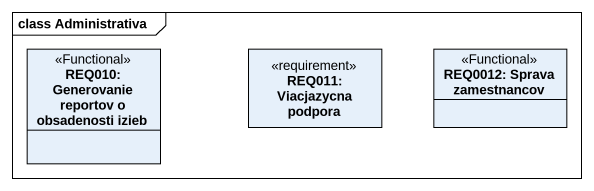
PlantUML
@startuml
mainframe class Administrativa
hide circle
hide empty members
class "REQ010: Generovanie reportov o obsadenosti izieb" as REQ010_Generovanie_reportov <<Functional>>
class "REQ011: Viacjazycna podpora" as REQ011_Viacjazycna_podpora <<requirement>>
class "REQ0012: Sprava zamestnancov" as REQ0012_Sprava_zamestnancov <<Functional>>
@enduml
